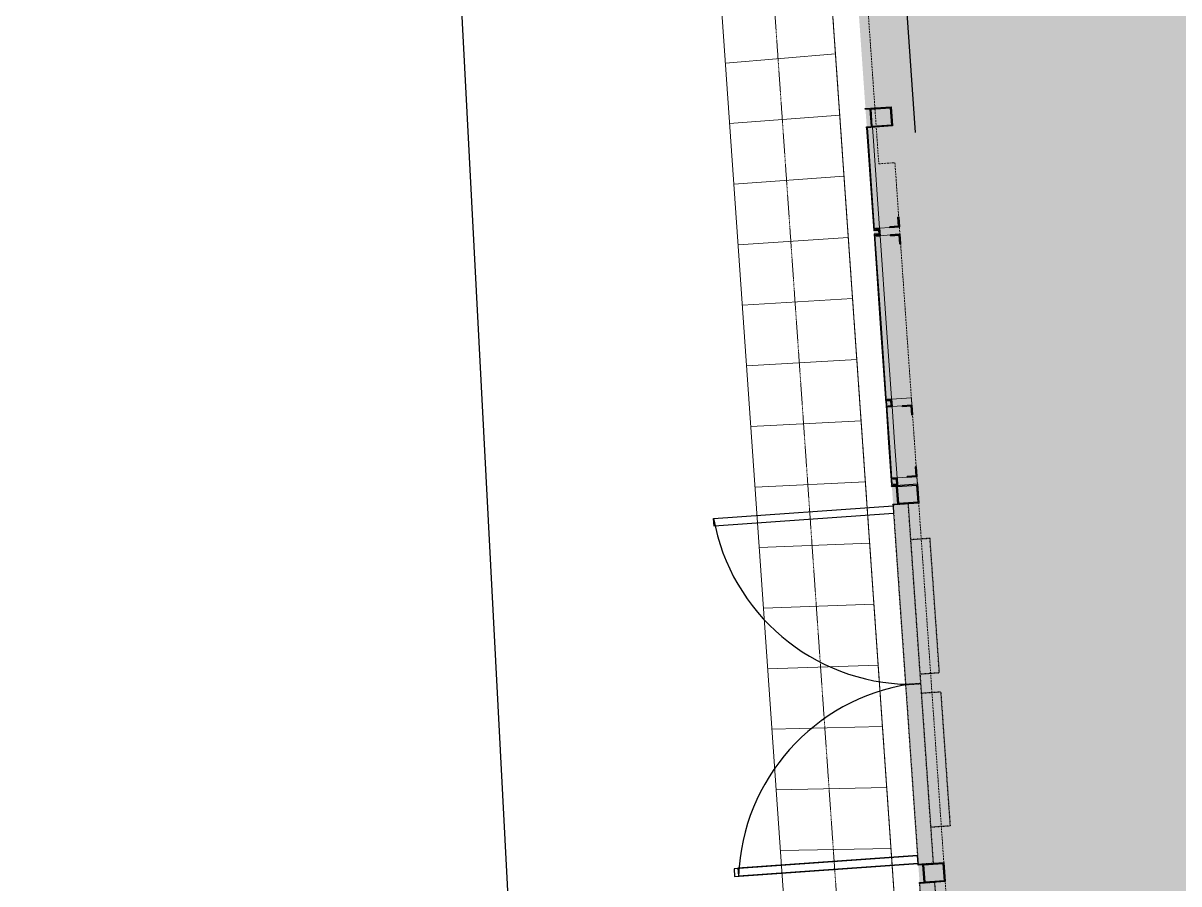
# Model space of a CAD drawing. Header units: millimetres. Extents: x 306 to 836129804, y -168137 to 818603917.
# Drawn here: x 834501830 to 834507847, y 818027040 to 818031520 of the extents above; entities that cross this region are included whole.
import ezdxf
from ezdxf.xclip import XClip

# ---------------------------------------------------------------- set-up
doc = ezdxf.new("R2010")
doc.units = ezdxf.units.MM
doc.header["$LTSCALE"] = 3
doc.header["$XCLIPFRAME"] = 0
for name, pattern in [('3A35X-MAPE-P-CE-00-0$0$B0606', [0.7813, 0.39065, -0.39065]), ('ACAD_ISO03W100', [30, 12, -18]), ('B0701', [2.34375, 1.5625, -0.78125]), ('B0703', [4.6875, 3.125, -1.5625])]:
    doc.linetypes.add(name, pattern=pattern)
doc.layers.add('_LTC', color=251, linetype='Continuous')
for name, color, linetype, lineweight in [('Eva-New', 1, 'ACAD_ISO03W100', 18), ('Hatch (LTC&CB)', 252, 'Continuous', 35), ('UAJ-21EXWA', 251, 'Continuous', 35), ('UAJ-21EXWA-a', 251, 'Continuous', 9), ('UAJ-21EXWA-c', 251, 'Continuous', 9), ('UAJ-23FLOR-h', 251, 'Continuous', 9), ('UAJ-23FLOR-y', 251, 'B0701', 9), ('UAJ-23FLOR-z', 251, 'B0703', 9)]:
    doc.layers.add(name, color=color, linetype=linetype, lineweight=lineweight)
pattern_1 = [(49, (0, 0), (-838.6710210225554, 729.0455959657013), [])]

# ---------------------------------------------------------------- blocks, each defined once
blk = doc.blocks.new('*U1567')
at = {"layer": 'UAJ-21EXWA'}
for points in [[(85.00000035762787, 241), (85.00000071525574, 223.1525490283966), (54.00000011920929, 223.1525489091873), (54.00000011920929, 241.0000002384186), (50, 241.0000003576279), (50, 219.152548789978), (89.00000059604645, 219.1525489091873), (89.00000035762787, 241.0000002384186)], [(1085.000000238419, 241), (1085.000000715256, 223.1525489091873), (1054, 223.152548789978), (1054.000000119209, 241.0000002384186), (1050, 241.0000003576279), (1050, 219.152548789978), (1089.000000715256, 219.152548789978), (1089.000000357628, 241.0000002384186)], [(2364.980486749861, 241.0000000489661), (2364.980487107488, 223.1525489581534), (2333.980486511442, 223.1525488389441), (2333.980486630651, 241.0000001681753), (2329.980486392233, 241.0000004065939), (2329.980486511442, 219.1525487197348), (2368.980487107488, 219.1525488389441), (2368.980486749861, 241.0000001681753)]]:
    blk.add_lwpolyline(points, close=True, dxfattribs=at)
for points in [[(93.00000043924676, 165.7665404530724), (93.00000043924676, 119.7665404530724), (139.0000004392468, 119.7665404530724), (139.0000004392468, 115.7665404530724), (89.00000043924676, 115.7665405722817), (89.00000055845605, 165.7665403338631), (93.00000055845605, 165.7665403338631)], [(1045.999999485573, 165.7665404530724), (1045.999999604782, 119.7665405722817), (999.9999996047817, 119.7665404530724), (999.9999994855724, 115.7665403338631), (1049.999999485573, 115.7665404530724), (1049.999999604782, 165.7665404530724), (1045.999999366363, 165.7665404530724)], [(1093.000000439247, 165.7665403338631), (1093.000000320038, 119.7665404530724), (1139.000000439247, 119.7665404530724), (1139.000000439247, 115.7665404530724), (1089.000000439247, 115.7665404530724), (1089.000000439247, 165.7665402146538), (1093.000000677665, 165.7665403338631)], [(2325.980485877804, 165.7665405020384), (2325.980485997014, 119.7665405020384), (2279.980486116223, 119.7665405020384), (2279.980485877804, 115.7665403828291), (2329.980485877804, 115.7665403828291), (2329.980486116223, 165.7665403828291), (2325.980485758595, 165.7665405020384)]]:
    blk.add_lwpolyline(points, dxfattribs=at)
at = {"layer": 'UAJ-21EXWA-a'}
for points in [[(569.5000003576279, 250.0000039339066), (53.99999990708167, 250.0000001192093), (54.00000014550025, 224.1525490283966), (58.00000014550025, 224.1525490283966), (58.00000014550025, 246.0000003576279), (569.5000003576279, 246.0000039339066)], [(569.5000003576279, 250.0000040531158), (1062.000000476837, 250.0000001192093), (1062.000000238419, 224.1525489091873), (1058.000000238419, 224.1525490283966), (1058.000000238419, 246.0000003576279), (569.5000003576279, 246.0000039339066)], [(1569.500000357628, 250.0000038146973), (1077.000000476837, 250), (1077.000000715256, 224.1525489091873), (1081.000000715256, 224.1525490283966), (1081.000000715256, 246.0000002384186), (1569.500000357628, 246.0000038146973)], [(1577.478290128984, 250.000004169564), (2364.980487276234, 250.0000007482595), (2364.980486918606, 224.1525494190282), (2360.980487037816, 224.1525495382375), (2360.980487157025, 246.0000007482595), (1577.478290009774, 246.0000039311454)]]:
    blk.add_lwpolyline(points, dxfattribs=at)
at = {"layer": 'UAJ-21EXWA-c'}
for p, q in [((2368.980487107488, 219.1525488389441), (2368.980486985924, 115.7665403828291)), ((50.00000024649144, 115.7665404530724), (89.00000043924676, 115.7665405722817)), ((2368.980486985924, 115.7665403828291), (2329.980485877804, 115.7665403828291))]:
    blk.add_line(p, q, dxfattribs=at)
for points in [[(89.00000035762787, 241.0000002384186), (89.00000023841858, 246.0000003576279)], [(1050, 241.0000001192093), (1050, 246.0000003576279)], [(1089.000000357628, 241.0000002384186), (1089.000000119209, 246.0000002384186)], [(2329.980486392233, 241.0000001681753), (2329.980486392233, 246.0000004065939)], [(50.00000024649144, 115.7665404530724), (50, 219.152548789978)], [(89.00000059604645, 219.1525489091873), (89.00000055845605, 165.7665403338631)], [(89.00000059604645, 219.1525489091873), (569.5000004768372, 219.1525490283966)], [(1050, 219.152548789978), (569.5000004768372, 219.152548789978)], [(1049.999999604782, 165.7665404530724), (1050, 219.152548789978)], [(1089.000000715256, 219.152548789978), (1089.000000439247, 165.7665402146538)], [(1089.000000715256, 219.152548789978), (1569.500000357628, 219.1525490283966)], [(2329.980486511442, 219.1525487197348), (1577.478290128984, 219.1525489064262)], [(2329.980486116223, 165.7665403828291), (2329.980486511442, 219.1525487197348)]]:
    blk.add_lwpolyline(points, dxfattribs=at)
blk = doc.blocks.new('*U1566')
at = {"layer": 'UAJ-21EXWA'}
for points in [[(85.00000035762787, 241), (85.00000071525574, 223.1525490283966), (54.00000011920929, 223.1525489091873), (54.00000011920929, 241.0000002384186), (50, 241.0000003576279), (50, 219.152548789978), (89.00000059604645, 219.1525489091873), (89.00000035762787, 241.0000002384186)], [(1085.000000238419, 241), (1085.000000715256, 223.1525489091873), (1054, 223.152548789978), (1054.000000119209, 241.0000002384186), (1050, 241.0000003576279), (1050, 219.152548789978), (1089.000000715256, 219.152548789978), (1089.000000357628, 241.0000002384186)], [(2364.980486749861, 241.0000000489661), (2364.980487107488, 223.1525489581534), (2333.980486511442, 223.1525488389441), (2333.980486630651, 241.0000001681753), (2329.980486392233, 241.0000004065939), (2329.980486511442, 219.1525487197348), (2368.980487107488, 219.1525488389441), (2368.980486749861, 241.0000001681753)]]:
    blk.add_lwpolyline(points, close=True, dxfattribs=at)
for points in [[(93.00000043924676, 165.7665404530724), (93.00000043924676, 119.7665404530724), (139.0000004392468, 119.7665404530724), (139.0000004392468, 115.7665404530724), (89.00000043924676, 115.7665405722817), (89.00000055845605, 165.7665403338631), (93.00000055845605, 165.7665403338631)], [(1045.999999485573, 165.7665404530724), (1045.999999604782, 119.7665405722817), (999.9999996047817, 119.7665404530724), (999.9999994855724, 115.7665403338631), (1049.999999485573, 115.7665404530724), (1049.999999604782, 165.7665404530724), (1045.999999366363, 165.7665404530724)], [(1093.000000439247, 165.7665403338631), (1093.000000320038, 119.7665404530724), (1139.000000439247, 119.7665404530724), (1139.000000439247, 115.7665404530724), (1089.000000439247, 115.7665404530724), (1089.000000439247, 165.7665402146538), (1093.000000677665, 165.7665403338631)], [(2325.980485877804, 165.7665405020384), (2325.980485997014, 119.7665405020384), (2279.980486116223, 119.7665405020384), (2279.980485877804, 115.7665403828291), (2329.980485877804, 115.7665403828291), (2329.980486116223, 165.7665403828291), (2325.980485758595, 165.7665405020384)]]:
    blk.add_lwpolyline(points, dxfattribs=at)
at = {"layer": 'UAJ-21EXWA-a'}
for points in [[(569.5000003576279, 250.0000039339066), (53.99999990708167, 250.0000001192093), (54.00000014550025, 224.1525490283966), (58.00000014550025, 224.1525490283966), (58.00000014550025, 246.0000003576279), (569.5000003576279, 246.0000039339066)], [(569.5000003576279, 250.0000040531158), (1062.000000476837, 250.0000001192093), (1062.000000238419, 224.1525489091873), (1058.000000238419, 224.1525490283966), (1058.000000238419, 246.0000003576279), (569.5000003576279, 246.0000039339066)], [(1569.500000357628, 250.0000038146973), (1077.000000476837, 250), (1077.000000715256, 224.1525489091873), (1081.000000715256, 224.1525490283966), (1081.000000715256, 246.0000002384186), (1569.500000357628, 246.0000038146973)], [(1569.500000389962, 250.0000041715434), (2364.980487276234, 250.0000007482595), (2364.980486918606, 224.1525494190282), (2360.980487037816, 224.1525495382375), (2360.980487157025, 246.0000007482595), (1569.500000270752, 246.0000039331248)]]:
    blk.add_lwpolyline(points, dxfattribs=at)
at = {"layer": 'UAJ-21EXWA-c'}
for p, q in [((2368.980487107488, 219.1525488389441), (2368.980486985924, 115.7665403828291)), ((50.00000024649144, 115.7665404530724), (89.00000043924676, 115.7665405722817)), ((2368.980486985924, 115.7665403828291), (2329.980485877804, 115.7665403828291))]:
    blk.add_line(p, q, dxfattribs=at)
for points in [[(89.00000035762787, 241.0000002384186), (89.00000023841858, 246.0000003576279)], [(1050, 241.0000001192093), (1050, 246.0000003576279)], [(1089.000000357628, 241.0000002384186), (1089.000000119209, 246.0000002384186)], [(2329.980486392233, 241.0000001681753), (2329.980486392233, 246.0000004065939)], [(50.00000024649144, 115.7665404530724), (50, 219.152548789978)], [(89.00000059604645, 219.1525489091873), (89.00000055845605, 165.7665403338631)], [(89.00000059604645, 219.1525489091873), (569.5000004768372, 219.1525490283966)], [(1050, 219.152548789978), (569.5000004768372, 219.152548789978)], [(1049.999999604782, 165.7665404530724), (1050, 219.152548789978)], [(1089.000000715256, 219.152548789978), (1089.000000439247, 165.7665402146538)], [(1089.000000715256, 219.152548789978), (1569.500000357628, 219.1525490283966)], [(2329.980486511442, 219.1525487197348), (1569.500000389962, 219.1525489084056)], [(2329.980486116223, 165.7665403828291), (2329.980486511442, 219.1525487197348)]]:
    blk.add_lwpolyline(points, dxfattribs=at)
blk = doc.blocks.new('FAC-00-0')
at = {"layer": '_LTC'}
for points in [[(834506394.5954391, 817953186.4402099), (834502439.1254252, 818009760.6521547), (834502469.0979798, 818011137.1919142, -0.1260855540377667), (834502638.9346578, 818011744.6659341, -0.01153538548422529), (834503125.7417965, 818012544.8778622), (834502874.90825, 818016116.1152112), (834502928.1535649, 818017555.4617332), (834502932.6512704, 818017612.0754771, -0.3518824166494503), (834504029.3245474, 818018775.2470737), (834506199.8346143, 818018931.022818), (834505264.6723328, 818019734.6683162, -0.2045364363419117), (834504667.3363208, 818020948.287674), (834503425.6772726, 818044845.8532729, -0.4284270144605849), (834505556.702372, 818047098.6460533), (834536841.0728337, 818047287.4061916, -0.3390589641111417), (834537994.6845515, 818046408.822085, -0.0005282743386223199), (834538802.0597303, 818042709.9909185, -0.006711376454954112), (834539225.8753613, 818038707.3230001), (834539226.8239207, 818038681.6829042)], [(834535654.4220136, 818035138.1989344), (834531807.0224274, 818042463.3654573, 0.2515415564218079), (834527168.874219, 818045496.2169657), (834506145.6546819, 818045365.6339622, 0.400247108766894), (834505518.9044905, 818044608.7850965), (834506473.7313769, 818030950.3849785)]]:
    blk.add_lwpolyline(points, format="xyb", dxfattribs=at)
at = {"layer": '_LTC', "elevation": -1.145633454324724e-06}
for points in [[(834506214.4164901, 818031074.8383129), (834506348.323264, 818031084.1994239), (834506355.2970105, 818030984.4428862), (834506221.3902379, 818030975.0817759), (834506221.0415504, 818030980.0696027), (834506245.9806854, 818030981.8130383), (834506239.7043139, 818031071.5939229), (834506214.7651794, 818031069.8504856)], [(834506244.6921405, 818031071.9426104), (834506343.6840135, 818031078.8629003), (834506349.9603828, 818030989.0820165), (834506250.9685104, 818030982.1617254)]]:
    blk.add_lwpolyline(points, close=True, dxfattribs=at)
at = {"layer": '_LTC'}
for points in [[(834506351.6505809, 818029111.7497628), (834506485.5573546, 818029121.110874), (834506492.5311002, 818029021.3543351), (834506358.6243294, 818029011.9932266), (834506358.2756401, 818029016.9810516), (834506383.2147747, 818029018.7244884), (834506376.9384041, 818029108.5053736), (834506351.9992701, 818029106.7619358)], [(834506381.926231, 818029108.8540603), (834506480.9181035, 818029115.7743514), (834506487.1944766, 818029025.9934669), (834506388.2026036, 818029019.0731771)], [(834506359.1216283, 818029007.1763524), (834506361.9109789, 818028967.2737248), (834505427.0322337, 818028901.9225212), (834505424.2428867, 818028941.8251462)], [(834506489.1136837, 818027145.4095863), (834506486.3240349, 818027185.3121909), (834505531.0976617, 818027118.5305548), (834505533.8873107, 818027078.6279496)], [(834506489.1582415, 818027147.0568719), (834506486.3685924, 818027186.9594774), (834505551.490404, 818027121.6003375), (834505554.280054, 818027081.6977329)], [(834506489.3359766, 818027142.2176554), (834506623.2427477, 818027151.5787667), (834506630.2164947, 818027051.822229), (834506496.3097239, 818027042.4611204), (834506495.9610347, 818027047.4489455), (834506520.9001691, 818027049.1923825), (834506514.6237983, 818027138.9732674), (834506489.6846623, 818027137.2298297)], [(834506489.3359767, 818027142.2176554), (834506623.2427477, 818027151.5787667), (834506630.2164947, 818027051.822229), (834506496.309724, 818027042.4611204), (834506495.9610347, 818027047.4489455), (834506520.9001691, 818027049.1923825), (834506514.6237984, 818027138.9732674), (834506489.6846623, 818027137.2298297)], [(834506519.611624, 818027139.321953), (834506618.6034964, 818027146.242244), (834506624.879871, 818027056.4613606), (834506525.8879968, 818027049.5410702)], [(834506519.611624, 818027139.321953), (834506618.6034964, 818027146.242244), (834506624.8798711, 818027056.4613606), (834506525.8879968, 818027049.5410702)]]:
    blk.add_lwpolyline(points, close=True, dxfattribs=at)
at = {"layer": '_LTC', "linetype": '3A35X-MAPE-P-CE-00-0$0$B0606', "elevation": -1.145633454324724e-06}
for points in [[(834506358.5790759, 818029012.6528038), (834506423.9810237, 818028077.1055025), (834506503.7862531, 818028082.6845002), (834506438.3843039, 818029018.2317995), (834506358.5790759, 818029012.6528038)], [(834506500.2993803, 818028132.5627697), (834506600.0559179, 818028139.5365174), (834506551.2396903, 818028837.8322816), (834506451.483159, 818028830.8585364)], [(834506423.9810236, 818028077.105503), (834506489.3368089, 818027142.2177147), (834506569.1420419, 818027147.7967125), (834506503.7862537, 818028082.6844997), (834506423.9810236, 818028077.105503)], [(834506507.2731265, 818028032.8062316), (834506607.0296642, 818028039.7799788), (834506655.8458929, 818027341.484213), (834506556.0893607, 818027334.5104661)], [(834506496.3105737, 818027042.4611795), (834506561.6894422, 818026107.2436345), (834506641.4946725, 818026112.8226326), (834506576.1158044, 818027048.0401765), (834506496.3105737, 818027042.4611795)]]:
    blk.add_lwpolyline(points, dxfattribs=at)
at = {"layer": '_LTC'}
for centre, start, end in [((834506459.0786123, 818029130.2395076), 190.3189132990553, 269.1749187597897), ((834506605.2654163, 818027039.0982573), 98.82290394943458, 177.6789041545432)]:
    blk.add_arc(centre, 1051.848331791387, start, end, dxfattribs=at)
ref = blk.add_blockref('*U1566', (834506583.424295, 818029381.2144343), dxfattribs=dict(at, rotation=93.99890841435342))
XClip(ref).set_block_clipping_path([(1615.2342175245285, 250.10000145435333), (1615.234217762947, 115.76690411567688), (178.0000010728836, 115.66654086112976), (178.0000010728836, 250.10000133514404)])
ref = blk.add_blockref('*U1567', (834506566.1594168, 818029628.1813017, -1.145633454324724e-06), dxfattribs=dict(at, xscale=-1, rotation=93.99890833994682))
XClip(ref).set_block_clipping_path([(49.90000069141388, 115.66654086112976), (275.1074606180191, 250.10000133514404)])
ref = blk.add_blockref('*U1567', (834506604.5300122, 818029079.3059456, -1.145633454324724e-06), dxfattribs=dict(at, rotation=93.99890841435342))
XClip(ref).set_block_clipping_path([(49.89999997615814, 115.66654074192047), (275.1074607372284, 250.10000121593475)])
blk = doc.blocks.new('*U1689')
at = {"layer": 'UAJ-23FLOR-h'}
h = blk.add_hatch(dxfattribs=at)
h.set_pattern_fill('ANSI31', color=256, scale=100, angle=315)
h.set_pattern_definition([(0, (374.9999901890013, 66830.3091722873), (8.526512829121202e-14, 317.4999999999999), [])])
h.paths.add_polyline_path([(-2.432008528785445e-06, 19901.16276744722), (-5.296367589835427e-06, 47929.14640563267), (574.9999927402184, 47929.14640558795), (574.9999960814148, 19901.16276776014)])
for p, q in [((-2.282996916824731e-06, 19901.16276719334), (-5.445379201767204e-06, 47929.14640540106)), ((574.9999928147242, 47929.14640561953), (574.9999960421036, 20174.18385771444))]:
    blk.add_line(p, q, dxfattribs=at)

msp = doc.modelspace()

# ---------------------------------------------------------------- hatches: boundary and pattern name
at = {"layer": 'Hatch (LTC&CB)', "ltscale": 0.5}
h = msp.add_hatch(color=256, dxfattribs=at)
h.dxf.hatch_style = 1
h.paths.add_polyline_path([(834513554.2875786, 817967164.184733), (834513136.0010567, 817973147.5986885), (834516444.2460145, 817973378.8703827), (834516862.5325388, 817967395.4564129)])
edge = h.paths.add_edge_path()
edge.add_line((834574531.2963331, 818045981.8457801), (834554099.929931, 818044553.5366205))
edge.add_line((834554099.929931, 818044553.5366205), (834551123.8228455, 818044183.8080285))
edge.add_line((834551123.8228455, 818044183.8080285), (834548209.0206542, 818043477.5243225))
edge.add_line((834548209.0206542, 818043477.5243225), (834545391.3720644, 818042450.0201086))
edge.add_line((834545391.3720644, 818042450.0201086), (834542706.1556592, 818041114.1603316))
edge.add_line((834542706.1556592, 818041114.1603316), (834540186.9918953, 818039486.6707257))
edge.add_line((834540186.9918953, 818039486.6707257), (834537891.0747983, 818037557.0067935))
edge.add_line((834537891.0747983, 818037557.0067935), (834535879.1420094, 818035334.0248597))
edge.add_line((834535879.1420094, 818035334.0248597), (834535855.3944789, 818035294.2675608))
edge.add_line((834535855.3944789, 818035294.2675608), (834532032.6782387, 818042572.4388088))
edge.add_line((834532032.6782387, 818042572.4388088), (834531164.0984614, 818043800.1153567))
edge.add_line((834531164.0984614, 818043800.1153567), (834530021.2562451, 818044771.3886445))
edge.add_line((834530021.2562451, 818044771.3886445), (834528673.237675, 818045435.2700317))
edge.add_line((834528673.237675, 818045435.2700317), (834527205.3850749, 818045748.6568446))
edge.add_line((834527205.3850749, 818045748.6568446), (834506196.3506466, 818045615.4155988))
edge.add_arc((834506271.1753964, 818044617.8358235), 1000.382002588579, 94.28951124117238, 184.8385578105567)
edge.add_line((834505274.3584335, 818044533.4551773), (834507175.0349003, 818017345.0717123))
edge.add_arc((834508006.2233039, 818017538.0693862), 853.3008053756253, 193.0721449834389, 241.7750472788793)
edge.add_line((834507602.6678852, 818016786.2281208), (834508069.1239861, 818016499.3412285))
edge.add_line((834508069.1239861, 818016499.3412285), (834506033.0790353, 818013635.890324))
edge.add_arc((834507255.7232584, 818012765.1948972), 1500.989481160123, 144.5437625065404, 184.7118367485428)
edge.add_line((834505759.8064644, 818012641.8970132), (834510574.8280377, 817943764.9910301))
edge.add_arc((834512461.4285563, 817944222.0794972), 1941.182985577997, 193.6192718619657, 275.7769527828718)
edge.add_line((834512656.820462, 817942290.75524), (834514135.0129817, 817942432.7829566))
edge.add_line((834514135.0129817, 817942432.7829566), (834515639.5898061, 817942609.6817144))
edge.add_line((834515639.5898061, 817942609.6817144), (834517125.2230971, 817942816.5733008))
edge.add_line((834517125.2230971, 817942816.5733008), (834518606.1282966, 817943054.9641434))
edge.add_line((834518606.1282966, 817943054.9641434), (834520081.6376159, 817943324.7467438))
edge.add_line((834520081.6376159, 817943324.7467438), (834521550.6787682, 817943623.4372313))
edge.add_line((834521550.6787682, 817943623.4372313), (834523003.1909853, 817943997.2323029))
edge.add_line((834523003.1909853, 817943997.2323029), (834524434.6779621, 817944444.8476892))
edge.add_line((834524434.6779621, 817944444.8476892), (834525841.3906198, 817944965.1110799))
edge.add_line((834525841.3906198, 817944965.1110799), (834527219.6447655, 817945556.6599009))
edge.add_line((834527219.6447655, 817945556.6599009), (834528566.4663409, 817946218.3362625))
edge.add_line((834528566.4663409, 817946218.3362625), (834529949.1975069, 817946963.0067956))
edge.add_line((834529949.1975069, 817946963.0067956), (834530025.4386841, 817945888.6557508))
edge.add_line((834530025.4386841, 817945888.6557508), (834530524.2280539, 817945923.5249519))
edge.add_line((834530524.2280539, 817945923.5249519), (834531068.3343124, 817946109.8721913))
edge.add_line((834531068.3343124, 817946109.8721913), (834531037.8571603, 817946545.8476382))
edge.add_line((834531037.8571603, 817946545.8476382), (834533865.2576491, 817946000.0480125))
edge.add_line((834533865.2576491, 817946000.0480125), (834536130.1011477, 817945599.4485525))
edge.add_line((834536130.1011477, 817945599.4485525), (834538400.1908902, 817945229.7315427))
edge.add_line((834538400.1908902, 817945229.7315427), (834540675.1291097, 817944891.1253359))
edge.add_line((834540675.1291097, 817944891.1253359), (834542954.494443, 817944583.7301323))
edge.add_line((834542954.494443, 817944583.7301323), (834545237.8685557, 817944307.6853015))
edge.add_line((834545237.8685557, 817944307.6853015), (834547578.8128494, 817944055.8657025))
edge.add_line((834547578.8128494, 817944055.8657025), (834549775.2120743, 817943852.7193749))
edge.add_line((834549775.2120743, 817943852.7193749), (834552166.6682281, 817943704.7044293))
edge.add_line((834552166.6682281, 817943704.7044293), (834554408.0140736, 817943602.5051898))
edge.add_line((834554408.0140736, 817943602.5051898), (834556706.8720335, 817943525.9335827))
edge.add_line((834556706.8720335, 817943525.9335827), (834559062.7525511, 817943492.2506982))
edge.add_line((834559062.7525511, 817943492.2506982), (834561264.7959542, 817943499.6060555))
edge.add_line((834561264.7959542, 817943499.6060555), (834563662.805802, 817943545.8192695))
edge.add_line((834563662.805802, 817943545.8192695), (834565905.0821311, 817943629.5407001))
edge.add_line((834565905.0821311, 817943629.5407001), (834568202.2235788, 817943747.6000468))
edge.add_line((834568202.2235788, 817943747.6000468), (834570497.1715583, 817943902.4870338))
edge.add_line((834570497.1715583, 817943902.4870338), (834572789.3424196, 817944094.1622797))
edge.add_line((834572789.3424196, 817944094.1622797), (834575076.8880951, 817944322.4462694))
edge.add_line((834575076.8880951, 817944322.4462694), (834577358.8485965, 817944599.7346953))
edge.add_arc((834577188.4102644, 817949142.5459951), 4546.007449470469, 272.1486296327768, 348.0754999770829)
edge.add_line((834581636.318153, 817948203.238194), (834581931.6191186, 817949988.7878709))
edge.add_line((834581931.6191186, 817949988.7878709), (834582222.8927813, 817952167.7077127))
edge.add_line((834582222.8927813, 817952167.7077127), (834582444.6448697, 817954354.4007571))
edge.add_line((834582444.6448697, 817954354.4007571), (834582596.7161981, 817956553.5893033))
edge.add_line((834582596.7161981, 817956553.5893033), (834582678.7199463, 817958758.7008262))
edge.add_line((834582678.7199463, 817958758.7008262), (834582689.6004196, 817961000.6853927))
edge.add_line((834582689.6004196, 817961000.6853927), (834582627.8349453, 817963239.9127623))
edge.add_line((834582627.8349453, 817963239.9127623), (834582495.0484269, 817965475.7417142))
edge.add_line((834582495.0484269, 817965475.7417142), (834582352.0371794, 817967521.4644701))
edge.add_line((834582352.0371794, 817967521.4644701), (834582377.3017465, 817967501.2573416))
edge.add_line((834582377.3017465, 817967501.2573416), (834583280.4098197, 817967592.3724535))
edge.add_line((834583280.4098197, 817967592.3724535), (834582885.6743841, 817972682.2829502))
edge.add_line((834582885.6743841, 817972682.2829502), (834582550.7585597, 817977040.087476))
edge.add_line((834582550.7585597, 817977040.087476), (834582280.7159691, 817980552.6941899))
edge.add_line((834582280.7159691, 817980552.6941899), (834582016.0826895, 817983880.3056784))
edge.add_line((834582016.0826895, 817983880.3056784), (834581737.2924131, 817986867.2783637))
edge.add_line((834581737.2924131, 817986867.2783637), (834581397.7587786, 817990004.3583491))
edge.add_line((834581397.7587786, 817990004.3583491), (834578831.2786306, 818011297.8700217))
edge.add_line((834578831.2786306, 818011297.8700217), (834578649.3672444, 818012963.5483121))
edge.add_line((834578649.3672444, 818012963.5483121), (834576771.549405, 818039832.1183864))
edge.add_line((834576771.549405, 818039832.1183864), (834576279.8499508, 818039797.7448243))
edge.add_line((834576279.8499508, 818039797.7448243), (834575932.169804, 818044771.1641917))
edge.add_arc((834574629.9863018, 818044680.2268811), 1305.354920261004, 3.994735601767179, 94.33592376376863)

# ---------------------------------------------------------------- next in the draw order: block references
msp.add_blockref('FAC-00-0', (0, 0))

# ---------------------------------------------------------------- next in the draw order: hatches: boundary and pattern name
at = {"layer": 'Eva-New', "linetype": 'Continuous', "ltscale": 0.01}
h = msp.add_hatch(dxfattribs=at)
h.set_pattern_fill('ANSI31', color=8, scale=350, angle=4)
h.set_pattern_definition(pattern_1)
edge = h.paths.add_edge_path()
edge.add_arc((834611513.5385946, 818068145.3264505), 14099.99999968531, 55.19002574308559, 154.5596091027724)
edge.add_line((834598780.7776825, 818074202.2893481), (834595240.3911003, 818066761.4558462))
edge.add_arc((834589822.417787, 818069339.3552195), 6000.000000233124, 273.9989064334658, 334.5546563119141, ccw=False)
edge.add_line((834590240.8423903, 818063353.9629304), (834585554.5350056, 818063026.3542768))
edge.add_arc((834584989.6617913, 818071106.6338656), 8099.999998867221, 264.220048196886, 273.9989064322582, ccw=False)
edge.add_line((834584173.925572, 818063047.8142), (834580415.7397891, 818063428.2282544))
edge.add_arc((834579106.5335116, 818050494.3201492), 12999.99999816069, 84.2200481985661, 93.99077919798958)
edge.add_line((834578201.7864021, 818063462.7985727), (834574221.9197499, 818063185.1428037))
edge.add_arc((834573731.4752913, 818070170.6889209), 7002.741628984699, 184.518270925359, 274.0160585979712, ccw=False)
edge.add_arc((834553791.0620614, 818068592.8452796), 13000.0000005708, 4.527501078735133, 25.16518805878682)
edge.add_line((834565557.174624, 818074120.828201), (834563375.7160238, 818078763.9842684))
edge.add_arc((834569692.9588658, 818081779.3520507), 6999.999999030279, 186.261998653722, 205.5162346975632, ccw=False)
edge.add_line((834562734.724241, 818081015.8267443), (834561851.4163579, 818093822.5155479))
edge.add_arc((834568795.7761757, 818094576.8707228), 6985.211880096444, 103.79340942041148, 186.1996435070692, ccw=False)
edge.add_line((834567130.3497419, 818101360.6410463), (834607738.9713905, 818104323.6446342))
edge.add_arc((834606780.3295362, 818117304.0183489), 13015.72495013958, 274.223807264846, 392.8596289379157)
edge.add_arc((834623587.3262396, 818128173.8785237), 6999.999999836902, 183.9989136523716, 212.9539425140163, ccw=False)
edge.add_line((834616604.3686309, 818127685.7156067), (834614554.4666462, 818157541.1841724))
edge.add_line((834614554.4666462, 818157541.1841724), (834608569.0701823, 818157122.7809477))
edge.add_line((834608569.0701823, 818157122.7809477), (834610618.9763948, 818127267.2902491))
edge.add_arc((834623587.3262378, 818128173.8785231), 12999.99999806346, 183.9989136508734, 212.8579348742854)
edge.add_arc((834606785.1724918, 818117301.6086594), 7012.974383020965, -85.87050168941721, 32.994913872568816, ccw=False)
edge.add_line((834607290.1835088, 818110306.8410742), (834542916.4285616, 818105772.5570611))
edge.add_line((834542916.4285616, 818105772.5570611), (834543332.168679, 818099784.931535))
edge.add_line((834543332.168679, 818099784.931535), (834548339.9487058, 818100139.6961751))
edge.add_arc((834548849.6206386, 818093135.5706489), 7022.644791367745, 1.917894415990986, 94.16192873604791, ccw=False)
edge.add_line((834555868.3314306, 818093370.5997602), (834556822.6031799, 818079614.5109141))
edge.add_arc((834565030.3921052, 818080333.9384184), 8239.258156901009, 185.0092761133849, 211.2767633085009)
edge.add_line((834557988.549832, 818076056.3418531), (834560014.6381451, 818071842.7746612))
edge.add_arc((834553704.8687762, 818068780.019501), 7013.81912084653, -83.41200971856142, 25.89188562423311, ccw=False)
edge.add_line((834554509.5567249, 818061812.5137804), (834511331.2743995, 818058806.1397856))
edge.add_arc((834510845.0625758, 818065789.233517), 6999.999999933733, 141.8798806352492, 273.9829049167347, ccw=False)
edge.add_arc((834495100.3448526, 818078140.8887452), 13011.48484009153, 321.889271565979, 363.9966433354928)
edge.add_line((834508080.187521, 818079047.7636253), (834507303.147802, 818090245.0026575))
edge.add_arc((834514286.1054543, 818090733.1649512), 6999.999999943095, 94.21783473311712, 183.9989085377374, ccw=False)
edge.add_line((834513771.2650272, 818097714.206373), (834514324.2611847, 818097754.9889383))
edge.add_line((834514324.2611847, 818097754.9889383), (834515094.2032907, 818097812.2750338))
edge.add_arc((834515888.7804214, 818090839.1162039), 7018.283043878132, 4.391191596629085, 96.50069787772958, ccw=False)
edge.add_line((834522886.4615402, 818091376.4762715), (834523318.1003574, 818085091.4654405))
edge.add_line((834523318.1003574, 818085091.4654405), (834529307.3396509, 818085510.1591995))
edge.add_line((834529307.3396509, 818085510.1591995), (834528870.5492542, 818091758.2633296))
edge.add_arc((834535853.5069062, 818092246.4256233), 6999.999999586337, 93.99890853307471, 183.9989085379415, ccw=False)
edge.add_line((834535365.3446131, 818099229.3832753), (834540639.8020831, 818099596.5330453))
edge.add_line((834540639.8020831, 818099596.5330453), (834540220.7704337, 818105616.323317))
edge.add_line((834540220.7704337, 818105616.323317), (834513376.0995728, 818103738.6078113))
edge.add_arc((834514284.2614373, 818090770.3680685), 13000.00000003277, 94.00586599802176, 183.991117880833)
edge.add_line((834501315.7883602, 818089865.5443004), (834502093.999344, 818078618.6765761))
edge.add_arc((834495110.6965383, 818078135.4768907), 7000.000000828009, -66.13857842422561, 3.9581909098961887, ccw=False)
edge.add_arc((834495110.6965395, 818078135.4768903), 6999.999999981786, 273.99870041279297, 293.8614215680351, ccw=False)
edge.add_line((834495598.8334678, 818071152.5174648), (834484038.0252761, 818070344.3705096))
edge.add_arc((834484944.5652856, 818057376.0172908), 12999.99999985473, 3.998699986240524, 93.99870041178127, ccw=False)
edge.add_line((834497912.918511, 818058282.557204), (834498850.7850932, 818044866.0656179))
edge.add_arc((834505832.5325971, 818045382.0451274), 7000.788031506466, 153.5175844556254, 184.2267069343446, ccw=False)
edge.add_arc((834505831.7802428, 818045382.3021698), 7000.000000506094, 93.9907792036035, 153.5167215738451, ccw=False)
edge.add_line((834505344.6087215, 818052365.3290147), (834578107.7560652, 818057441.656797))
edge.add_arc((834579012.5031768, 818044473.1783768), 12999.99999509848, 84.22004763743712, 93.99077920788699, ccw=False)
edge.add_line((834580321.7095807, 818057407.0864662), (834583663.296837, 818057068.8416442))
edge.add_arc((834584972.5032473, 818070002.7497832), 13000.00004509936, 264.2200476312211, 273.9989064308502)
edge.add_line((834585879.0898904, 818057034.399779), (834609493.5669917, 818058685.2319609))
edge.add_arc((834609981.7373167, 818051702.1557314), 7000.118848462731, -19.364931974248975, 93.99890643048622, ccw=False)
edge.add_arc((834628850.3650681, 818045070.4409646), 13000.00000042529, 160.6350680240969, 183.9989064535735)
edge.add_line((834615882.0151088, 818044163.8543195), (834619634.348526, 817990488.2644923))
edge.add_arc((834610656.2600935, 817989860.627584), 8999.999999519287, -86.01194112060227, 3.998906454734822, ccw=False)
edge.add_line((834611282.1972058, 817980882.4204844), (834602812.2813497, 817980291.9201078))
edge.add_line((834602812.2813497, 817980291.9201078), (834603230.7061716, 817974306.527834))
edge.add_line((834603230.7061716, 817974306.527834), (834611717.6719617, 817974898.2168859))
edge.add_arc((834612343.6090722, 817965920.0097858), 8999.999999977357, 3.8734655887747067, 93.98805886777768, ccw=False)
edge.add_line((834621323.0501077, 817966527.9889727), (834621688.4984579, 817961112.7419763))
edge.add_line((834621688.4984579, 817961112.7419763), (834627673.3989117, 817961529.9934386))
edge.add_line((834627673.3989117, 817961529.9934386), (834621867.801321, 818044576.6440177))
edge.add_arc((834628850.6858916, 818045064.8011855), 6999.926738671702, 160.627157224399, 183.9989083996896, ccw=False)
edge.add_arc((834609980.9204334, 818051699.8431354), 13002.36888268257, 340.6271572335476, 454.0111039654658)
edge.add_line((834609071.4073162, 818064670.3628802), (834607456.5171404, 818064557.3573512))
edge.add_arc((834607170.3486158, 818068550.9500543), 4003.832551789663, 155.6211224779758, 274.0986331619272, ccw=False)
edge.add_line((834603523.5142193, 818070203.6066998), (834604195.8682836, 818071618.3222857))
edge.add_arc((834611513.5386757, 818068145.3264558), 8100.000000027051, 54.14039305783359, 154.6107958035704, ccw=False)
edge.add_arc((834623873.9558088, 818085245.9413723), 13000.02232763516, 234.1403928659832, 234.163197705768)
edge.add_line((834616262.7220054, 818074706.9802988), (834619562.6153525, 818079722.129262))
h = msp.add_hatch(dxfattribs=at)
h.set_pattern_fill('ANSI31', color=8, scale=350, angle=4)
h.set_pattern_definition(pattern_1)
edge = h.paths.add_edge_path()
edge.add_arc((834447352.6901244, 818075810.5450976), 8032.144076369556, 278.1493260299469, 363.9196805467143)
edge.add_line((834455366.0458702, 818076359.6062542), (834454423.0038396, 818089850.1345646))
edge.add_line((834454423.0038396, 818089850.1345646), (834460377.9781237, 818090272.1386085))
edge.add_line((834460377.9781237, 818090272.1386085), (834461328.298973, 818076774.1552652))
edge.add_arc((834469344.19773, 818077355.6258211), 8036.960923729088, 184.1489491852516, 277.8464788459742)
edge.add_line((834470441.397456, 818069393.9115804), (834484038.0252867, 818070344.3705103))
edge.add_arc((834484944.5652857, 818057376.0172911), 12999.99999959887, 3.9987000063035794, 93.9987003655122, ccw=False)
edge.add_line((834497912.9185107, 818058282.5572088), (834504198.838366, 817968360.395093))
edge.add_line((834504198.838366, 817968360.395093), (834498213.4445688, 817967941.9920864))
edge.add_line((834498213.4445688, 817967941.9920864), (834497724.6805626, 817974444.4494282))
edge.add_arc((834489727.9153308, 817973282.5309881), 8080.736886865073, 8.267140263946384, 94.0521896770282)
edge.add_line((834489156.8891898, 817981343.0668128), (834483271.2518715, 817980931.6371824))
edge.add_line((834483271.2518715, 817980931.6371824), (834482852.8489178, 817986917.0309569))
edge.add_line((834482852.8489178, 817986917.0309569), (834488738.4861504, 817987328.4606092))
edge.add_arc((834488173.6419755, 817995408.7422997), 8100.000070330536, 273.9987004840131, 363.9986994967513)
edge.add_line((834496253.9236757, 817995973.5863353), (834492005.2892061, 818056751.7070953))
edge.add_arc((834483925.0076102, 818056186.8630936), 8099.999963949022, 3.998699308407747, 93.99870009026304)
edge.add_line((834483360.1634983, 818064267.1446819), (834388292.1586803, 818057621.5097001))
edge.add_arc((834388857.0026121, 818049541.2281752), 8099.999888201874, 93.9986988505219, 183.9987002984615)
edge.add_line((834380776.7211014, 818048976.3840392), (834385025.3555613, 817988198.2632723))
edge.add_arc((834393105.6371875, 817988763.1073705), 8100.000000887937, 183.9986999748282, 273.9986997593276)
edge.add_line((834393670.4812553, 817980682.8257422), (834399556.1186218, 817981094.2553421))
edge.add_line((834399556.1186218, 817981094.2553421), (834399974.5217934, 817975108.861716))
edge.add_line((834399974.5217934, 817975108.861716), (834394088.8843911, 817974697.4318887))
edge.add_arc((834394653.7283987, 817966617.1502862), 8099.999970905219, 93.99869934723267, 183.9915854193383)
edge.add_line((834386573.3767266, 817966053.3095425), (834386984.8765616, 817960166.6688533))
edge.add_line((834386984.8765616, 817960166.6688533), (834380999.48273, 817959748.2658125))
edge.add_line((834380999.48273, 817959748.2658125), (834374293.6732272, 818054157.144366))
edge.add_line((834374293.6732272, 818054157.144366), (834370747.5660933, 818059540.8022534))
edge.add_arc((834392555.930729, 818006004.81394), 57807.49789402371, 93.32753552383753, 112.1639652021328, ccw=False)
edge.add_line((834389200.5633656, 818063714.8505249), (834448491.2746003, 818067859.5097024))
edge = h.paths.add_edge_path()
edge.add_arc((834409525.9837519, 817898820.2371335), 14903.63544214342, 96.28120862123203, 134.3126067876923)
edge.add_arc((834409525.9837505, 817898820.2371355), 14903.63543966437, 134.3126067891997, 149.7991721869973)
edge.add_line((834396645.2554984, 817906317.2491413), (834392171.2926892, 817910872.8386592))
edge.add_arc((834406671.2210233, 817902886.7919406), 16553.69638135687, 92.50210104945631, 151.1555846117137, ccw=False)
edge.add_line((834405948.5524789, 817919424.7063817), (834477724.7747229, 817924442.1522598))
edge.add_line((834477724.7747229, 817924442.1522598), (834478142.9674621, 817918459.7668501))
edge.add_line((834478142.9674621, 817918459.7668501), (834460500.2013323, 817917249.0688335))
edge.add_arc((834461030.9209058, 817909001.1832795), 8264.942793319882, 93.68168642474829, 148.009586989611)
edge.add_arc((834460934.56677, 817909159.0706836), 8100.000001975859, 148.5957391971914, 150.4622796806221)
edge.add_line((834453887.313049, 817913152.341902), (834445875.8229499, 817911532.7165549))
edge.add_arc((834438788.6238691, 817907610.7770907), 8099.999998282959, 28.95942079567633, 30.33481836697718)
edge.add_arc((834438728.7117383, 817907571.3559655), 8171.620080711496, 30.36121812208826, 91.21894888327404)
edge.add_line((834438554.8763201, 817915741.1268307), (834407895.4021198, 817913634.4044383))

# ---------------------------------------------------------------- next in the draw order: linework, layer by layer
at = {"layer": 'UAJ-23FLOR-y'}
for points in [[(834506780.5390732, 818016739.0112481), (834504838.5290232, 818044518.617966, 0.0004855043765000766), (834504838.484396, 818044519.2475518, -0.4164809741851192), (834506175.1092551, 818046050.833325), (834506199.8285887, 818046050.985738), (834507699.8000958, 818046060.2341967), (834509199.7715781, 818046069.4826283), (834510699.7430668, 818046078.7310603), (834513699.6860383, 818046097.2279239), (834515199.6575344, 818046106.4763665), (834516699.6290143, 818046115.7247983), (834518199.6005113, 818046124.9732419), (834519703.5719321, 818046134.2463361), (834521203.0482419, 818046143.4915589), (834524187.6509755, 818046163.8382028), (834525687.4107332, 818046173.0852653), (834525689.4107316, 818046173.0975969), (834527234.8966248, 818046182.626664), (834528802.1825914, 818045854.4602486), (834530245.8054764, 818045145.8923657), (834531476.1750567, 818044109.6947052), (834531907.7927644, 818043503.8494358), (834574350.4869905, 818046470.9191688, -0.4133805026892796)], [(834507069.8746021, 818016902.0352436), (834505137.798635, 818044539.5392339, 0.0004855043279131131), (834505137.7128146, 818044540.7499566, -0.4143653856725687), (834506186.1464291, 818045750.895675), (834506201.6782758, 818045750.9914403), (834507701.6497877, 818045760.239899), (834509201.6212642, 818045769.4883306), (834510701.5927532, 818045778.7367625), (834513701.5357246, 818045797.2336261), (834515201.5072229, 818045806.4820688), (834516701.4787009, 818045815.7305006), (834518201.4501998, 818045824.9789442), (834519705.4216182, 818045834.2520384), (834521204.897897, 818045843.497261), (834524189.6960828, 818045863.8451737), (834525689.2603941, 818045873.0909674), (834525691.2604444, 818045873.1032994), (834527204.7409761, 818045882.4350296), (834528703.822072, 818045568.5497017), (834530080.648653, 818044892.7671925), (834531253.8755736, 818043904.6941695), (834531761.0052116, 818043192.8556916), (834531762.6736376, 818043192.9723274), (834532074.2440972, 818042599.7649795)]]:
    msp.add_lwpolyline(points, format="xyb", dxfattribs=at)
at = {"layer": 'UAJ-23FLOR-z', "linetype": 'B0703'}
msp.add_lwpolyline([(834536030.3926408, 818034852.1685832), (834532679.4340374, 818041235.7398913), (834531981.5819308, 818042564.3991), (834531121.0807569, 818043770.5321765), (834531116.0498812, 818043777.5938234), (834529985.339305, 818044729.8602587), (834529977.679954, 818044736.110056), (834528647.075972, 818045389.205305), (834528642.8385429, 818045391.2851459), (834527195.5049881, 818045694.3353058), (834527186.0359457, 818045696.3179828), (834524289.0339994, 818045679.4539986), (834506208.2436092, 818045566.0285383, 0.2015701048806378), (834505550.420535, 818045238.8131148, 0.1978210149927975), (834505322.3507193, 818044552.4407582), (834506284.6309448, 818030787.424517), (834506284.630945, 818030787.424517), (834506368.6594486, 818030793.298754), (834507317.1742256, 818017225.1891491)], format="xyb", dxfattribs=at)

# ---------------------------------------------------------------- next in the draw order: block references
at = {"layer": 'UAJ-23FLOR-h', "rotation": 3.998949732466974}
msp.add_blockref('*U1689', (834507903.19459, 817996736.863086), dxfattribs=at)

doc.saveas('drawing.dxf')
